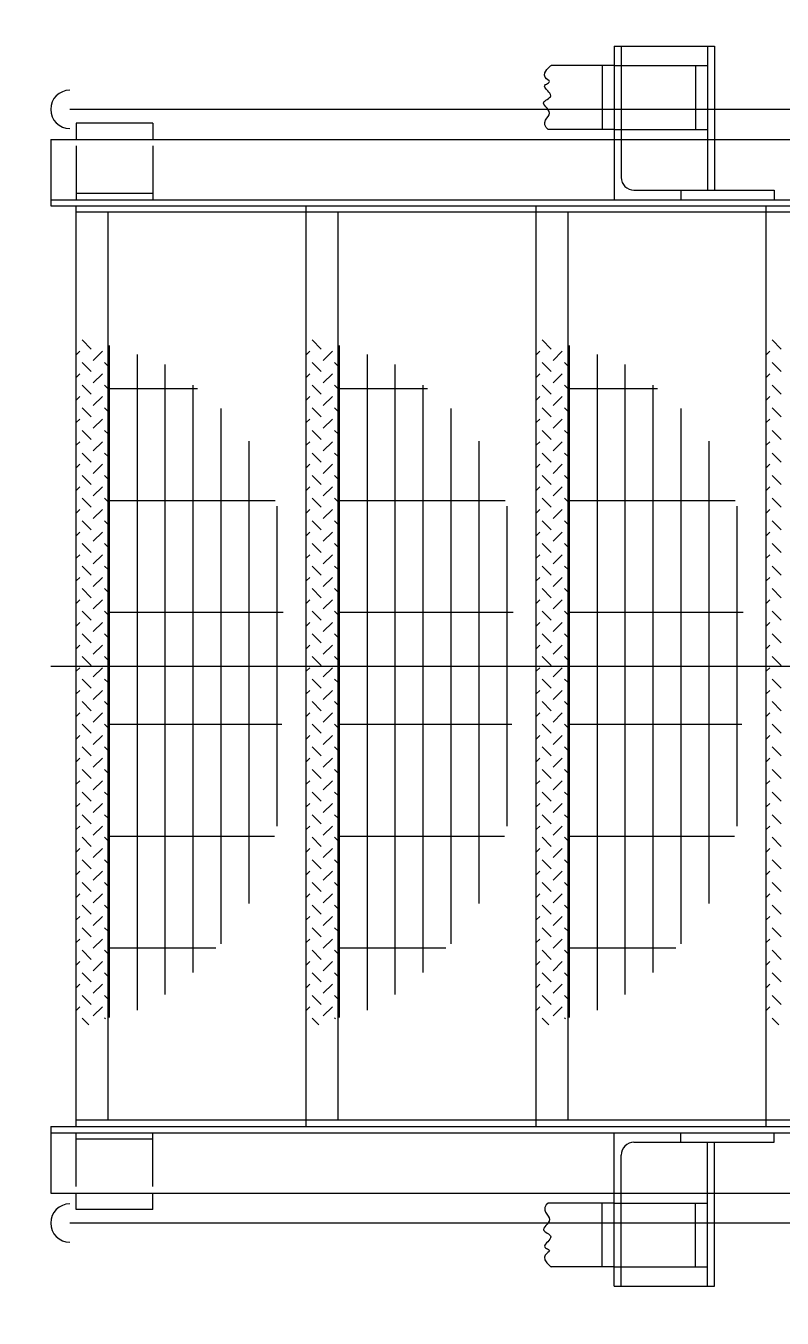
# Model space of a CAD drawing. Extents: x -16413 to 78405, y -232 to 83089.
# Drawn here: x 19092.3 to 19121.9, y 53322.8 to 53373.3 of the extents above; entities that cross this region are included whole.
import ezdxf

# ---------------------------------------------------------------- set-up
doc = ezdxf.new("R2010")
doc.units = 0
doc.header["$LTSCALE"] = 350
doc.header["$MEASUREMENT"] = 0
doc.layers.add('BACKGROUND', color=7, linetype='CONTINUOUS')

msp = doc.modelspace()

# ---------------------------------------------------------------- linework, layer by layer
at = {"layer": 'BACKGROUND'}
for p, q in [((19115.351, 53372.545), (19119.285, 53372.545)), ((19115.351, 53372.545), (19115.351, 53368.905)), ((19115.631, 53372.545), (19115.631, 53368.905)), ((19119.005, 53372.545), (19119.005, 53366.92)), ((19119.285, 53372.545), (19119.285, 53368.905)), ((19112.633, 53371.415), (19112.647, 53371.512)), ((19112.647, 53371.512), (19112.719, 53371.634)), ((19112.719, 53371.634), (19112.868, 53371.782)), ((19112.868, 53371.782), (19112.885, 53371.795)), ((19114.884, 53371.795), (19112.885, 53371.795)), ((19115.351, 53371.795), (19114.884, 53371.795)), ((19114.884, 53371.795), (19114.884, 53369.295)), ((19115.351, 53371.795), (19119.005, 53371.795)), ((19118.538, 53371.795), (19118.538, 53369.295)), ((19112.63, 53370.986), (19112.641, 53371.018)), ((19112.641, 53370.948), (19112.63, 53370.986)), ((19112.66, 53371.338), (19112.633, 53371.415)), ((19112.641, 53371.018), (19112.669, 53371.046)), ((19112.67, 53370.904), (19112.641, 53370.948)), ((19112.711, 53371.278), (19112.66, 53371.338)), ((19112.669, 53371.046), (19112.707, 53371.07)), ((19112.707, 53371.07), (19112.748, 53371.092)), ((19112.766, 53371.231), (19112.711, 53371.278)), ((19112.748, 53371.092), (19112.786, 53371.113)), ((19112.807, 53371.194), (19112.766, 53371.231)), ((19112.786, 53371.113), (19112.813, 53371.137)), ((19112.822, 53371.163), (19112.807, 53371.194)), ((19112.813, 53371.137), (19112.822, 53371.163)), ((19112.637, 53370.403), (19112.68, 53370.437)), ((19112.711, 53370.857), (19112.67, 53370.904)), ((19112.68, 53370.437), (19112.731, 53370.47)), ((19112.757, 53370.807), (19112.711, 53370.857)), ((19112.731, 53370.47), (19112.782, 53370.503)), ((19112.802, 53370.757), (19112.757, 53370.807)), ((19112.782, 53370.503), (19112.828, 53370.537)), ((19112.841, 53370.706), (19112.802, 53370.757)), ((19112.828, 53370.537), (19112.861, 53370.574)), ((19112.868, 53370.658), (19112.841, 53370.706)), ((19112.861, 53370.574), (19112.876, 53370.614)), ((19112.876, 53370.614), (19112.868, 53370.658)), ((19238.555, 53370.079), (19094.055, 53370.079)), ((19112.595, 53370.326), (19112.606, 53370.367)), ((19112.608, 53370.282), (19112.595, 53370.326)), ((19112.606, 53370.367), (19112.637, 53370.403)), ((19112.639, 53370.232), (19112.608, 53370.282)), ((19112.682, 53370.179), (19112.639, 53370.232)), ((19112.728, 53370.123), (19112.682, 53370.179)), ((19112.772, 53370.063), (19112.728, 53370.123)), ((19112.806, 53370.001), (19112.772, 53370.063)), ((19112.822, 53369.936), (19112.806, 53370.001)), ((19112.813, 53369.87), (19112.822, 53369.936)), ((19094.305, 53369.545), (19094.305, 53368.905)), ((19097.305, 53369.545), (19094.305, 53369.545)), ((19097.305, 53369.545), (19097.305, 53368.905)), ((19112.642, 53369.57), (19112.674, 53369.655)), ((19112.644, 53369.475), (19112.642, 53369.57)), ((19112.698, 53369.367), (19112.644, 53369.475)), ((19112.674, 53369.655), (19112.725, 53369.731)), ((19112.725, 53369.731), (19112.777, 53369.803)), ((19112.777, 53369.803), (19112.813, 53369.87)), ((19093.305, 53368.905), (19239.305, 53368.905)), ((19093.305, 53368.905), (19093.305, 53366.305)), ((19112.77, 53369.295), (19112.698, 53369.367)), ((19114.884, 53369.295), (19112.77, 53369.295)), ((19115.351, 53369.295), (19114.884, 53369.295)), ((19115.351, 53369.295), (19119.005, 53369.295)), ((19115.351, 53368.905), (19115.351, 53366.545)), ((19115.631, 53368.905), (19115.631, 53367.42)), ((19119.285, 53368.905), (19119.285, 53366.92)), ((19094.305, 53368.655), (19094.305, 53366.545)), ((19097.305, 53368.655), (19097.305, 53366.545)), ((19116.131, 53366.92), (19121.621, 53366.92)), ((19117.967, 53366.92), (19117.967, 53366.545)), ((19121.621, 53366.92), (19121.621, 53366.545)), ((19093.305, 53366.545), (19149.555, 53366.545)), ((19097.305, 53366.795), (19094.305, 53366.795)), ((19093.305, 53366.305), (19149.555, 53366.305)), ((19094.305, 53330.307), (19094.305, 53366.305)), ((19112.31, 53366.057), (19094.305, 53366.057)), ((19095.555, 53330.557), (19095.555, 53366.057)), ((19103.305, 53330.307), (19103.305, 53366.305)), ((19104.555, 53330.557), (19104.555, 53366.057)), ((19112.305, 53330.307), (19112.305, 53366.305)), ((19121.31, 53366.057), (19112.305, 53366.057)), ((19113.555, 53330.557), (19113.555, 53366.057)), ((19121.305, 53330.307), (19121.305, 53366.305)), ((19130.31, 53366.057), (19121.305, 53366.057)), ((19094.886, 53360.707), (19094.532, 53361.061)), ((19095.603, 53334.567), (19095.603, 53360.849)), ((19103.886, 53360.707), (19103.532, 53361.061)), ((19104.603, 53334.567), (19104.603, 53360.849)), ((19112.886, 53360.707), (19112.532, 53361.061)), ((19113.603, 53334.567), (19113.603, 53360.849)), ((19121.886, 53360.707), (19121.532, 53361.061)), ((19094.305, 53360.481), (19094.444, 53360.619)), ((19094.974, 53360.265), (19095.327, 53360.619)), ((19096.697, 53334.856), (19096.697, 53360.489)), ((19103.305, 53360.481), (19103.444, 53360.619)), ((19103.974, 53360.265), (19104.327, 53360.619)), ((19105.697, 53334.856), (19105.697, 53360.489)), ((19112.305, 53360.481), (19112.444, 53360.619)), ((19112.974, 53360.265), (19113.327, 53360.619)), ((19114.697, 53334.856), (19114.697, 53360.489)), ((19121.305, 53360.481), (19121.444, 53360.619)), ((19094.886, 53359.823), (19094.532, 53360.177)), ((19095.555, 53360.037), (19095.416, 53360.177)), ((19097.79, 53335.471), (19097.79, 53360.106)), ((19103.886, 53359.823), (19103.532, 53360.177)), ((19104.555, 53360.037), (19104.416, 53360.177)), ((19106.79, 53335.471), (19106.79, 53360.106)), ((19112.886, 53359.823), (19112.532, 53360.177)), ((19113.555, 53360.037), (19113.416, 53360.177)), ((19115.79, 53335.471), (19115.79, 53360.106)), ((19121.886, 53359.823), (19121.532, 53360.177)), ((19094.305, 53359.597), (19094.444, 53359.735)), ((19094.974, 53359.381), (19095.327, 53359.735)), ((19103.305, 53359.597), (19103.444, 53359.735)), ((19103.974, 53359.381), (19104.327, 53359.735)), ((19112.305, 53359.597), (19112.444, 53359.735)), ((19112.974, 53359.381), (19113.327, 53359.735)), ((19121.305, 53359.597), (19121.444, 53359.735)), ((19094.305, 53358.713), (19094.444, 53358.851)), ((19094.886, 53358.939), (19094.532, 53359.293)), ((19094.974, 53358.497), (19095.327, 53358.851)), ((19095.555, 53359.153), (19095.416, 53359.293)), ((19099.056, 53359.15), (19095.555, 53359.15)), ((19098.884, 53336.331), (19098.884, 53359.293)), ((19103.305, 53358.713), (19103.444, 53358.851)), ((19103.886, 53358.939), (19103.532, 53359.293)), ((19103.974, 53358.497), (19104.327, 53358.851)), ((19104.555, 53359.153), (19104.416, 53359.293)), ((19108.056, 53359.15), (19104.555, 53359.15)), ((19107.884, 53336.331), (19107.884, 53359.293)), ((19112.305, 53358.713), (19112.444, 53358.851)), ((19112.886, 53358.939), (19112.532, 53359.293)), ((19112.974, 53358.497), (19113.327, 53358.851)), ((19113.555, 53359.153), (19113.416, 53359.293)), ((19117.056, 53359.15), (19113.555, 53359.15)), ((19116.884, 53336.331), (19116.884, 53359.293)), ((19121.305, 53358.713), (19121.444, 53358.851)), ((19121.886, 53358.939), (19121.532, 53359.293)), ((19094.886, 53358.056), (19094.532, 53358.409)), ((19095.555, 53358.27), (19095.416, 53358.409)), ((19099.978, 53337.453), (19099.978, 53358.383)), ((19103.886, 53358.056), (19103.532, 53358.409)), ((19104.555, 53358.27), (19104.416, 53358.409)), ((19108.978, 53337.453), (19108.978, 53358.383)), ((19112.886, 53358.056), (19112.532, 53358.409)), ((19113.555, 53358.27), (19113.416, 53358.409)), ((19117.978, 53337.453), (19117.978, 53358.383)), ((19121.886, 53358.056), (19121.532, 53358.409)), ((19094.305, 53357.829), (19094.444, 53357.967)), ((19094.974, 53357.614), (19095.327, 53357.967)), ((19103.305, 53357.829), (19103.444, 53357.967)), ((19103.974, 53357.614), (19104.327, 53357.967)), ((19112.305, 53357.829), (19112.444, 53357.967)), ((19112.974, 53357.614), (19113.327, 53357.967)), ((19121.305, 53357.829), (19121.444, 53357.967)), ((19094.886, 53357.172), (19094.532, 53357.525)), ((19095.555, 53357.386), (19095.416, 53357.525)), ((19103.886, 53357.172), (19103.532, 53357.525)), ((19104.555, 53357.386), (19104.416, 53357.525)), ((19112.886, 53357.172), (19112.532, 53357.525)), ((19113.555, 53357.386), (19113.416, 53357.525)), ((19121.886, 53357.172), (19121.532, 53357.525)), ((19094.305, 53356.945), (19094.444, 53357.083)), ((19094.974, 53356.73), (19095.327, 53357.083)), ((19101.072, 53339.033), (19101.072, 53357.109)), ((19103.305, 53356.945), (19103.444, 53357.083)), ((19103.974, 53356.73), (19104.327, 53357.083)), ((19110.072, 53339.033), (19110.072, 53357.109)), ((19112.305, 53356.945), (19112.444, 53357.083)), ((19112.974, 53356.73), (19113.327, 53357.083)), ((19119.072, 53339.033), (19119.072, 53357.109)), ((19121.305, 53356.945), (19121.444, 53357.083)), ((19094.886, 53356.288), (19094.532, 53356.641)), ((19095.555, 53356.502), (19095.416, 53356.641)), ((19103.886, 53356.288), (19103.532, 53356.641)), ((19104.555, 53356.502), (19104.416, 53356.641)), ((19112.886, 53356.288), (19112.532, 53356.641)), ((19113.555, 53356.502), (19113.416, 53356.641)), ((19121.886, 53356.288), (19121.532, 53356.641)), ((19094.305, 53356.061), (19094.444, 53356.199)), ((19094.974, 53355.846), (19095.327, 53356.199)), ((19103.305, 53356.061), (19103.444, 53356.199)), ((19103.974, 53355.846), (19104.327, 53356.199)), ((19112.305, 53356.061), (19112.444, 53356.199)), ((19112.974, 53355.846), (19113.327, 53356.199)), ((19121.305, 53356.061), (19121.444, 53356.199)), ((19094.305, 53355.177), (19094.444, 53355.315)), ((19094.886, 53355.404), (19094.532, 53355.757)), ((19094.974, 53354.962), (19095.327, 53355.315)), ((19095.555, 53355.618), (19095.416, 53355.757)), ((19103.305, 53355.177), (19103.444, 53355.315)), ((19103.886, 53355.404), (19103.532, 53355.757)), ((19103.974, 53354.962), (19104.327, 53355.315)), ((19104.555, 53355.618), (19104.416, 53355.757)), ((19112.305, 53355.177), (19112.444, 53355.315)), ((19112.886, 53355.404), (19112.532, 53355.757)), ((19112.974, 53354.962), (19113.327, 53355.315)), ((19113.555, 53355.618), (19113.416, 53355.757)), ((19121.305, 53355.177), (19121.444, 53355.315)), ((19121.886, 53355.404), (19121.532, 53355.757)), ((19094.886, 53354.52), (19094.532, 53354.874)), ((19095.555, 53354.734), (19095.416, 53354.874)), ((19102.092, 53354.775), (19095.555, 53354.775)), ((19103.886, 53354.52), (19103.532, 53354.874)), ((19104.555, 53354.734), (19104.416, 53354.874)), ((19111.092, 53354.775), (19104.555, 53354.775)), ((19112.886, 53354.52), (19112.532, 53354.874)), ((19113.555, 53354.734), (19113.416, 53354.874)), ((19120.092, 53354.775), (19113.555, 53354.775)), ((19121.886, 53354.52), (19121.532, 53354.874)), ((19094.305, 53354.293), (19094.444, 53354.432)), ((19094.974, 53354.078), (19095.327, 53354.432)), ((19102.165, 53342.047), (19102.165, 53354.563)), ((19103.305, 53354.293), (19103.444, 53354.432)), ((19103.974, 53354.078), (19104.327, 53354.432)), ((19111.165, 53342.047), (19111.165, 53354.563)), ((19112.305, 53354.293), (19112.444, 53354.432)), ((19112.974, 53354.078), (19113.327, 53354.432)), ((19120.165, 53342.047), (19120.165, 53354.563)), ((19121.305, 53354.293), (19121.444, 53354.432)), ((19094.886, 53353.636), (19094.532, 53353.99)), ((19095.555, 53353.85), (19095.416, 53353.99)), ((19103.886, 53353.636), (19103.532, 53353.99)), ((19104.555, 53353.85), (19104.416, 53353.99)), ((19112.886, 53353.636), (19112.532, 53353.99)), ((19113.555, 53353.85), (19113.416, 53353.99)), ((19121.886, 53353.636), (19121.532, 53353.99)), ((19094.305, 53353.409), (19094.444, 53353.548)), ((19094.974, 53353.194), (19095.327, 53353.548)), ((19103.305, 53353.409), (19103.444, 53353.548)), ((19103.974, 53353.194), (19104.327, 53353.548)), ((19112.305, 53353.409), (19112.444, 53353.548)), ((19112.974, 53353.194), (19113.327, 53353.548)), ((19121.305, 53353.409), (19121.444, 53353.548)), ((19094.886, 53352.752), (19094.532, 53353.106)), ((19095.555, 53352.966), (19095.416, 53353.106)), ((19103.886, 53352.752), (19103.532, 53353.106)), ((19104.555, 53352.966), (19104.416, 53353.106)), ((19112.886, 53352.752), (19112.532, 53353.106)), ((19113.555, 53352.966), (19113.416, 53353.106)), ((19121.886, 53352.752), (19121.532, 53353.106)), ((19094.305, 53352.526), (19094.444, 53352.664)), ((19094.974, 53352.31), (19095.327, 53352.664)), ((19103.305, 53352.526), (19103.444, 53352.664)), ((19103.974, 53352.31), (19104.327, 53352.664)), ((19112.305, 53352.526), (19112.444, 53352.664)), ((19112.974, 53352.31), (19113.327, 53352.664)), ((19121.305, 53352.526), (19121.444, 53352.664)), ((19094.305, 53351.642), (19094.444, 53351.78)), ((19094.886, 53351.868), (19094.532, 53352.222)), ((19094.974, 53351.426), (19095.327, 53351.78)), ((19095.555, 53352.082), (19095.416, 53352.222)), ((19103.305, 53351.642), (19103.444, 53351.78)), ((19103.886, 53351.868), (19103.532, 53352.222)), ((19103.974, 53351.426), (19104.327, 53351.78)), ((19104.555, 53352.082), (19104.416, 53352.222)), ((19112.305, 53351.642), (19112.444, 53351.78)), ((19112.886, 53351.868), (19112.532, 53352.222)), ((19112.974, 53351.426), (19113.327, 53351.78)), ((19113.555, 53352.082), (19113.416, 53352.222)), ((19121.305, 53351.642), (19121.444, 53351.78)), ((19121.886, 53351.868), (19121.532, 53352.222)), ((19094.886, 53350.984), (19094.532, 53351.338)), ((19095.555, 53351.199), (19095.416, 53351.338)), ((19103.886, 53350.984), (19103.532, 53351.338)), ((19104.555, 53351.199), (19104.416, 53351.338)), ((19112.886, 53350.984), (19112.532, 53351.338)), ((19113.555, 53351.199), (19113.416, 53351.338)), ((19121.886, 53350.984), (19121.532, 53351.338)), ((19094.305, 53350.758), (19094.444, 53350.896)), ((19094.974, 53350.543), (19095.327, 53350.896)), ((19103.305, 53350.758), (19103.444, 53350.896)), ((19103.974, 53350.543), (19104.327, 53350.896)), ((19112.305, 53350.758), (19112.444, 53350.896)), ((19112.974, 53350.543), (19113.327, 53350.896)), ((19121.305, 53350.758), (19121.444, 53350.896)), ((19094.886, 53350.101), (19094.532, 53350.454)), ((19095.555, 53350.315), (19095.416, 53350.454)), ((19102.407, 53350.4), (19095.555, 53350.4)), ((19103.886, 53350.101), (19103.532, 53350.454)), ((19104.555, 53350.315), (19104.416, 53350.454)), ((19111.407, 53350.4), (19104.555, 53350.4)), ((19112.886, 53350.101), (19112.532, 53350.454)), ((19113.555, 53350.315), (19113.416, 53350.454)), ((19120.407, 53350.4), (19113.555, 53350.4)), ((19121.886, 53350.101), (19121.532, 53350.454)), ((19094.305, 53349.874), (19094.444, 53350.012)), ((19094.974, 53349.659), (19095.327, 53350.012)), ((19103.305, 53349.874), (19103.444, 53350.012)), ((19103.974, 53349.659), (19104.327, 53350.012)), ((19112.305, 53349.874), (19112.444, 53350.012)), ((19112.974, 53349.659), (19113.327, 53350.012)), ((19121.305, 53349.874), (19121.444, 53350.012)), ((19094.886, 53349.217), (19094.532, 53349.57)), ((19095.555, 53349.431), (19095.416, 53349.57)), ((19103.886, 53349.217), (19103.532, 53349.57)), ((19104.555, 53349.431), (19104.416, 53349.57)), ((19112.886, 53349.217), (19112.532, 53349.57)), ((19113.555, 53349.431), (19113.416, 53349.57)), ((19121.886, 53349.217), (19121.532, 53349.57)), ((19094.305, 53348.99), (19094.444, 53349.128)), ((19094.974, 53348.775), (19095.327, 53349.128)), ((19103.305, 53348.99), (19103.444, 53349.128)), ((19103.974, 53348.775), (19104.327, 53349.128)), ((19112.305, 53348.99), (19112.444, 53349.128)), ((19112.974, 53348.775), (19113.327, 53349.128)), ((19121.305, 53348.99), (19121.444, 53349.128)), ((19093.305, 53348.305), (19239.305, 53348.305)), ((19094.305, 53348.106), (19094.444, 53348.244)), ((19094.886, 53348.333), (19094.532, 53348.686)), ((19094.974, 53347.891), (19095.327, 53348.244)), ((19095.555, 53348.547), (19095.416, 53348.686)), ((19103.305, 53348.106), (19103.444, 53348.244)), ((19103.886, 53348.333), (19103.532, 53348.686)), ((19103.974, 53347.891), (19104.327, 53348.244)), ((19104.555, 53348.547), (19104.416, 53348.686)), ((19112.305, 53348.106), (19112.444, 53348.244)), ((19112.886, 53348.333), (19112.532, 53348.686)), ((19112.974, 53347.891), (19113.327, 53348.244)), ((19113.555, 53348.547), (19113.416, 53348.686)), ((19121.305, 53348.106), (19121.444, 53348.244)), ((19121.886, 53348.333), (19121.532, 53348.686)), ((19094.886, 53347.449), (19094.532, 53347.802)), ((19095.555, 53347.663), (19095.416, 53347.802)), ((19103.886, 53347.449), (19103.532, 53347.802)), ((19104.555, 53347.663), (19104.416, 53347.802)), ((19112.886, 53347.449), (19112.532, 53347.802)), ((19113.555, 53347.663), (19113.416, 53347.802)), ((19121.886, 53347.449), (19121.532, 53347.802)), ((19094.305, 53347.222), (19094.444, 53347.361)), ((19094.974, 53347.007), (19095.327, 53347.361)), ((19103.305, 53347.222), (19103.444, 53347.361)), ((19103.974, 53347.007), (19104.327, 53347.361)), ((19112.305, 53347.222), (19112.444, 53347.361)), ((19112.974, 53347.007), (19113.327, 53347.361)), ((19121.305, 53347.222), (19121.444, 53347.361)), ((19094.886, 53346.565), (19094.532, 53346.919)), ((19095.555, 53346.779), (19095.416, 53346.919)), ((19103.886, 53346.565), (19103.532, 53346.919)), ((19104.555, 53346.779), (19104.416, 53346.919)), ((19112.886, 53346.565), (19112.532, 53346.919)), ((19113.555, 53346.779), (19113.416, 53346.919)), ((19121.886, 53346.565), (19121.532, 53346.919)), ((19094.305, 53346.338), (19094.444, 53346.477)), ((19094.974, 53346.123), (19095.327, 53346.477)), ((19103.305, 53346.338), (19103.444, 53346.477)), ((19103.974, 53346.123), (19104.327, 53346.477)), ((19112.305, 53346.338), (19112.444, 53346.477)), ((19112.974, 53346.123), (19113.327, 53346.477)), ((19121.305, 53346.338), (19121.444, 53346.477)), ((19094.886, 53345.681), (19094.532, 53346.035)), ((19095.555, 53345.895), (19095.416, 53346.035)), ((19102.349, 53346.025), (19095.555, 53346.025)), ((19103.886, 53345.681), (19103.532, 53346.035)), ((19104.555, 53345.895), (19104.416, 53346.035)), ((19111.349, 53346.025), (19104.555, 53346.025)), ((19112.886, 53345.681), (19112.532, 53346.035)), ((19113.555, 53345.895), (19113.416, 53346.035)), ((19120.349, 53346.025), (19113.555, 53346.025)), ((19121.886, 53345.681), (19121.532, 53346.035)), ((19094.305, 53345.455), (19094.444, 53345.593)), ((19094.974, 53345.239), (19095.327, 53345.593)), ((19103.305, 53345.455), (19103.444, 53345.593)), ((19103.974, 53345.239), (19104.327, 53345.593)), ((19112.305, 53345.455), (19112.444, 53345.593)), ((19112.974, 53345.239), (19113.327, 53345.593)), ((19121.305, 53345.455), (19121.444, 53345.593)), ((19094.305, 53344.571), (19094.444, 53344.709)), ((19094.886, 53344.797), (19094.532, 53345.151)), ((19094.974, 53344.355), (19095.327, 53344.709)), ((19095.555, 53345.011), (19095.416, 53345.151)), ((19103.305, 53344.571), (19103.444, 53344.709)), ((19103.886, 53344.797), (19103.532, 53345.151)), ((19103.974, 53344.355), (19104.327, 53344.709)), ((19104.555, 53345.011), (19104.416, 53345.151)), ((19112.305, 53344.571), (19112.444, 53344.709)), ((19112.886, 53344.797), (19112.532, 53345.151)), ((19112.974, 53344.355), (19113.327, 53344.709)), ((19113.555, 53345.011), (19113.416, 53345.151)), ((19121.305, 53344.571), (19121.444, 53344.709)), ((19121.886, 53344.797), (19121.532, 53345.151)), ((19094.886, 53343.913), (19094.532, 53344.267)), ((19095.555, 53344.127), (19095.416, 53344.267)), ((19103.886, 53343.913), (19103.532, 53344.267)), ((19104.555, 53344.127), (19104.416, 53344.267)), ((19112.886, 53343.913), (19112.532, 53344.267)), ((19113.555, 53344.127), (19113.416, 53344.267)), ((19121.886, 53343.913), (19121.532, 53344.267)), ((19094.305, 53343.687), (19094.444, 53343.825)), ((19094.974, 53343.471), (19095.327, 53343.825)), ((19103.305, 53343.687), (19103.444, 53343.825)), ((19103.974, 53343.471), (19104.327, 53343.825)), ((19112.305, 53343.687), (19112.444, 53343.825)), ((19112.974, 53343.471), (19113.327, 53343.825)), ((19121.305, 53343.687), (19121.444, 53343.825)), ((19094.886, 53343.03), (19094.532, 53343.383)), ((19095.555, 53343.244), (19095.416, 53343.383)), ((19103.886, 53343.03), (19103.532, 53343.383)), ((19104.555, 53343.244), (19104.416, 53343.383)), ((19112.886, 53343.03), (19112.532, 53343.383)), ((19113.555, 53343.244), (19113.416, 53343.383)), ((19121.886, 53343.03), (19121.532, 53343.383)), ((19094.305, 53342.803), (19094.444, 53342.941)), ((19094.974, 53342.588), (19095.327, 53342.941)), ((19103.305, 53342.803), (19103.444, 53342.941)), ((19103.974, 53342.588), (19104.327, 53342.941)), ((19112.305, 53342.803), (19112.444, 53342.941)), ((19112.974, 53342.588), (19113.327, 53342.941)), ((19121.305, 53342.803), (19121.444, 53342.941)), ((19094.886, 53342.146), (19094.532, 53342.499)), ((19095.555, 53342.36), (19095.416, 53342.499)), ((19103.886, 53342.146), (19103.532, 53342.499)), ((19104.555, 53342.36), (19104.416, 53342.499)), ((19112.886, 53342.146), (19112.532, 53342.499)), ((19113.555, 53342.36), (19113.416, 53342.499)), ((19121.886, 53342.146), (19121.532, 53342.499)), ((19094.305, 53341.919), (19094.444, 53342.057)), ((19094.886, 53341.262), (19094.532, 53341.615)), ((19094.974, 53341.704), (19095.327, 53342.057)), ((19095.555, 53341.476), (19095.416, 53341.615)), ((19102.062, 53341.65), (19095.555, 53341.65)), ((19103.305, 53341.919), (19103.444, 53342.057)), ((19103.886, 53341.262), (19103.532, 53341.615)), ((19103.974, 53341.704), (19104.327, 53342.057)), ((19104.555, 53341.476), (19104.416, 53341.615)), ((19111.062, 53341.65), (19104.555, 53341.65)), ((19112.305, 53341.919), (19112.444, 53342.057)), ((19112.886, 53341.262), (19112.532, 53341.615)), ((19112.974, 53341.704), (19113.327, 53342.057)), ((19113.555, 53341.476), (19113.416, 53341.615)), ((19120.062, 53341.65), (19113.555, 53341.65)), ((19121.305, 53341.919), (19121.444, 53342.057)), ((19121.886, 53341.262), (19121.532, 53341.615)), ((19094.305, 53341.035), (19094.444, 53341.173)), ((19094.974, 53340.82), (19095.327, 53341.173)), ((19103.305, 53341.035), (19103.444, 53341.173)), ((19103.974, 53340.82), (19104.327, 53341.173)), ((19112.305, 53341.035), (19112.444, 53341.173)), ((19112.974, 53340.82), (19113.327, 53341.173)), ((19121.305, 53341.035), (19121.444, 53341.173)), ((19094.886, 53340.378), (19094.532, 53340.731)), ((19095.555, 53340.592), (19095.416, 53340.731)), ((19103.886, 53340.378), (19103.532, 53340.731)), ((19104.555, 53340.592), (19104.416, 53340.731)), ((19112.886, 53340.378), (19112.532, 53340.731)), ((19113.555, 53340.592), (19113.416, 53340.731)), ((19121.886, 53340.378), (19121.532, 53340.731)), ((19094.305, 53340.151), (19094.444, 53340.289)), ((19094.974, 53339.936), (19095.327, 53340.289)), ((19103.305, 53340.151), (19103.444, 53340.289)), ((19103.974, 53339.936), (19104.327, 53340.289)), ((19112.305, 53340.151), (19112.444, 53340.289)), ((19112.974, 53339.936), (19113.327, 53340.289)), ((19121.305, 53340.151), (19121.444, 53340.289)), ((19094.886, 53339.494), (19094.532, 53339.848)), ((19095.555, 53339.708), (19095.416, 53339.848)), ((19103.886, 53339.494), (19103.532, 53339.848)), ((19104.555, 53339.708), (19104.416, 53339.848)), ((19112.886, 53339.494), (19112.532, 53339.848)), ((19113.555, 53339.708), (19113.416, 53339.848)), ((19121.886, 53339.494), (19121.532, 53339.848)), ((19094.305, 53339.267), (19094.444, 53339.406)), ((19094.974, 53339.052), (19095.327, 53339.406)), ((19103.305, 53339.267), (19103.444, 53339.406)), ((19103.974, 53339.052), (19104.327, 53339.406)), ((19112.305, 53339.267), (19112.444, 53339.406)), ((19112.974, 53339.052), (19113.327, 53339.406)), ((19121.305, 53339.267), (19121.444, 53339.406)), ((19094.886, 53338.61), (19094.532, 53338.964)), ((19095.555, 53338.824), (19095.416, 53338.964)), ((19103.886, 53338.61), (19103.532, 53338.964)), ((19104.555, 53338.824), (19104.416, 53338.964)), ((19112.886, 53338.61), (19112.532, 53338.964)), ((19113.555, 53338.824), (19113.416, 53338.964)), ((19121.886, 53338.61), (19121.532, 53338.964)), ((19094.305, 53338.383), (19094.444, 53338.522)), ((19094.886, 53337.726), (19094.532, 53338.08)), ((19094.974, 53338.168), (19095.327, 53338.522)), ((19095.555, 53337.94), (19095.416, 53338.08)), ((19103.305, 53338.383), (19103.444, 53338.522)), ((19103.886, 53337.726), (19103.532, 53338.08)), ((19103.974, 53338.168), (19104.327, 53338.522)), ((19104.555, 53337.94), (19104.416, 53338.08)), ((19112.305, 53338.383), (19112.444, 53338.522)), ((19112.886, 53337.726), (19112.532, 53338.08)), ((19112.974, 53338.168), (19113.327, 53338.522)), ((19113.555, 53337.94), (19113.416, 53338.08)), ((19121.305, 53338.383), (19121.444, 53338.522)), ((19121.886, 53337.726), (19121.532, 53338.08)), ((19094.305, 53337.5), (19094.444, 53337.638)), ((19094.974, 53337.284), (19095.327, 53337.638)), ((19103.305, 53337.5), (19103.444, 53337.638)), ((19103.974, 53337.284), (19104.327, 53337.638)), ((19112.305, 53337.5), (19112.444, 53337.638)), ((19112.974, 53337.284), (19113.327, 53337.638)), ((19121.305, 53337.5), (19121.444, 53337.638)), ((19094.886, 53336.842), (19094.532, 53337.196)), ((19095.555, 53337.056), (19095.416, 53337.196)), ((19099.773, 53337.275), (19095.555, 53337.275)), ((19103.886, 53336.842), (19103.532, 53337.196)), ((19104.555, 53337.056), (19104.416, 53337.196)), ((19108.773, 53337.275), (19104.555, 53337.275)), ((19112.886, 53336.842), (19112.532, 53337.196)), ((19113.555, 53337.056), (19113.416, 53337.196)), ((19117.773, 53337.275), (19113.555, 53337.275)), ((19121.886, 53336.842), (19121.532, 53337.196)), ((19094.305, 53336.616), (19094.444, 53336.754)), ((19094.974, 53336.4), (19095.327, 53336.754)), ((19103.305, 53336.616), (19103.444, 53336.754)), ((19103.974, 53336.4), (19104.327, 53336.754)), ((19112.305, 53336.616), (19112.444, 53336.754)), ((19112.974, 53336.4), (19113.327, 53336.754)), ((19121.305, 53336.616), (19121.444, 53336.754)), ((19094.886, 53335.958), (19094.532, 53336.312)), ((19095.555, 53336.173), (19095.416, 53336.312)), ((19103.886, 53335.958), (19103.532, 53336.312)), ((19104.555, 53336.173), (19104.416, 53336.312)), ((19112.886, 53335.958), (19112.532, 53336.312)), ((19113.555, 53336.173), (19113.416, 53336.312)), ((19121.886, 53335.958), (19121.532, 53336.312)), ((19094.305, 53335.732), (19094.444, 53335.87)), ((19094.974, 53335.517), (19095.327, 53335.87)), ((19103.305, 53335.732), (19103.444, 53335.87)), ((19103.974, 53335.517), (19104.327, 53335.87)), ((19112.305, 53335.732), (19112.444, 53335.87)), ((19112.974, 53335.517), (19113.327, 53335.87)), ((19121.305, 53335.732), (19121.444, 53335.87)), ((19094.886, 53335.075), (19094.532, 53335.428)), ((19095.555, 53335.289), (19095.416, 53335.428)), ((19103.886, 53335.075), (19103.532, 53335.428)), ((19104.555, 53335.289), (19104.416, 53335.428)), ((19112.886, 53335.075), (19112.532, 53335.428)), ((19113.555, 53335.289), (19113.416, 53335.428)), ((19121.886, 53335.075), (19121.532, 53335.428)), ((19094.305, 53334.848), (19094.444, 53334.986)), ((19094.794, 53334.282), (19094.532, 53334.544)), ((19094.974, 53334.633), (19095.327, 53334.986)), ((19095.448, 53334.512), (19095.416, 53334.544)), ((19103.305, 53334.848), (19103.444, 53334.986)), ((19103.794, 53334.282), (19103.532, 53334.544)), ((19103.974, 53334.633), (19104.327, 53334.986)), ((19104.448, 53334.512), (19104.416, 53334.544)), ((19112.305, 53334.848), (19112.444, 53334.986)), ((19112.794, 53334.282), (19112.532, 53334.544)), ((19112.974, 53334.633), (19113.327, 53334.986)), ((19113.448, 53334.512), (19113.416, 53334.544)), ((19121.305, 53334.848), (19121.444, 53334.986)), ((19121.794, 53334.282), (19121.532, 53334.544)), ((19112.31, 53330.557), (19094.305, 53330.557)), ((19121.31, 53330.557), (19112.305, 53330.557)), ((19130.31, 53330.557), (19121.305, 53330.557)), ((19093.305, 53330.305), (19093.305, 53327.705)), ((19093.305, 53330.305), (19149.555, 53330.305)), ((19093.305, 53330.065), (19149.555, 53330.065)), ((19094.305, 53327.955), (19094.305, 53330.065)), ((19097.305, 53327.955), (19097.305, 53330.065)), ((19115.351, 53327.705), (19115.351, 53330.065)), ((19117.967, 53329.69), (19117.967, 53330.065)), ((19121.621, 53329.69), (19121.621, 53330.065)), ((19097.305, 53329.815), (19094.305, 53329.815)), ((19116.131, 53329.69), (19121.621, 53329.69)), ((19119.005, 53324.065), (19119.005, 53329.69)), ((19119.285, 53327.705), (19119.285, 53329.69)), ((19115.631, 53327.705), (19115.631, 53329.19)), ((19093.305, 53327.705), (19239.305, 53327.705)), ((19094.305, 53327.065), (19094.305, 53327.705)), ((19097.305, 53327.065), (19097.305, 53327.705)), ((19115.351, 53324.065), (19115.351, 53327.705)), ((19115.631, 53324.065), (19115.631, 53327.705)), ((19119.285, 53324.065), (19119.285, 53327.705)), ((19097.305, 53327.065), (19094.305, 53327.065)), ((19112.644, 53327.135), (19112.642, 53327.04)), ((19112.642, 53327.04), (19112.674, 53326.955)), ((19112.698, 53327.243), (19112.644, 53327.135)), ((19112.77, 53327.315), (19112.698, 53327.243)), ((19114.884, 53327.315), (19112.77, 53327.315)), ((19115.351, 53327.315), (19114.884, 53327.315)), ((19114.884, 53324.815), (19114.884, 53327.315)), ((19115.351, 53327.315), (19119.005, 53327.315)), ((19118.538, 53324.815), (19118.538, 53327.315)), ((19238.555, 53326.531), (19094.055, 53326.531)), ((19112.674, 53326.955), (19112.725, 53326.879)), ((19112.728, 53326.487), (19112.682, 53326.431)), ((19112.725, 53326.879), (19112.777, 53326.807)), ((19112.772, 53326.547), (19112.728, 53326.487)), ((19112.806, 53326.609), (19112.772, 53326.547)), ((19112.777, 53326.807), (19112.813, 53326.74)), ((19112.822, 53326.674), (19112.806, 53326.609)), ((19112.813, 53326.74), (19112.822, 53326.674)), ((19112.608, 53326.328), (19112.595, 53326.284)), ((19112.595, 53326.284), (19112.606, 53326.243)), ((19112.606, 53326.243), (19112.637, 53326.207)), ((19112.639, 53326.378), (19112.608, 53326.328)), ((19112.637, 53326.207), (19112.68, 53326.173)), ((19112.682, 53326.431), (19112.639, 53326.378)), ((19112.68, 53326.173), (19112.731, 53326.14)), ((19112.731, 53326.14), (19112.782, 53326.107)), ((19112.782, 53326.107), (19112.828, 53326.073)), ((19112.828, 53326.073), (19112.861, 53326.036)), ((19112.868, 53325.952), (19112.841, 53325.904)), ((19112.861, 53326.036), (19112.876, 53325.996)), ((19112.876, 53325.996), (19112.868, 53325.952)), ((19112.641, 53325.662), (19112.63, 53325.624)), ((19112.63, 53325.624), (19112.641, 53325.592)), ((19112.67, 53325.706), (19112.641, 53325.662)), ((19112.641, 53325.592), (19112.669, 53325.564)), ((19112.669, 53325.564), (19112.707, 53325.54)), ((19112.711, 53325.753), (19112.67, 53325.706)), ((19112.707, 53325.54), (19112.748, 53325.518)), ((19112.757, 53325.803), (19112.711, 53325.753)), ((19112.748, 53325.518), (19112.786, 53325.497)), ((19112.802, 53325.853), (19112.757, 53325.803)), ((19112.786, 53325.497), (19112.813, 53325.473)), ((19112.841, 53325.904), (19112.802, 53325.853)), ((19112.822, 53325.447), (19112.807, 53325.416)), ((19112.813, 53325.473), (19112.822, 53325.447)), ((19112.66, 53325.272), (19112.633, 53325.195)), ((19112.633, 53325.195), (19112.647, 53325.098)), ((19112.647, 53325.098), (19112.719, 53324.976)), ((19112.711, 53325.332), (19112.66, 53325.272)), ((19112.766, 53325.379), (19112.711, 53325.332)), ((19112.719, 53324.976), (19112.868, 53324.828)), ((19112.807, 53325.416), (19112.766, 53325.379)), ((19112.868, 53324.828), (19112.885, 53324.815)), ((19114.884, 53324.815), (19112.885, 53324.815)), ((19115.351, 53324.815), (19114.884, 53324.815)), ((19115.351, 53324.815), (19119.005, 53324.815)), ((19115.351, 53324.065), (19119.285, 53324.065))]:
    msp.add_line(p, q, dxfattribs=at)
for centre, radius, start, end in [((22859.852, 59900.699), 10167.986, 215.7516982, 264.5832458), ((19094.055, 53370.079), 0.75, 90, 270), ((19116.131, 53367.42), 0.5, 180, 270), ((19116.131, 53329.19), 0.5, 90, 180), ((19094.055, 53326.531), 0.75, 90, 270)]:
    msp.add_arc(centre, radius, start, end, dxfattribs=at)

doc.saveas('drawing.dxf')
